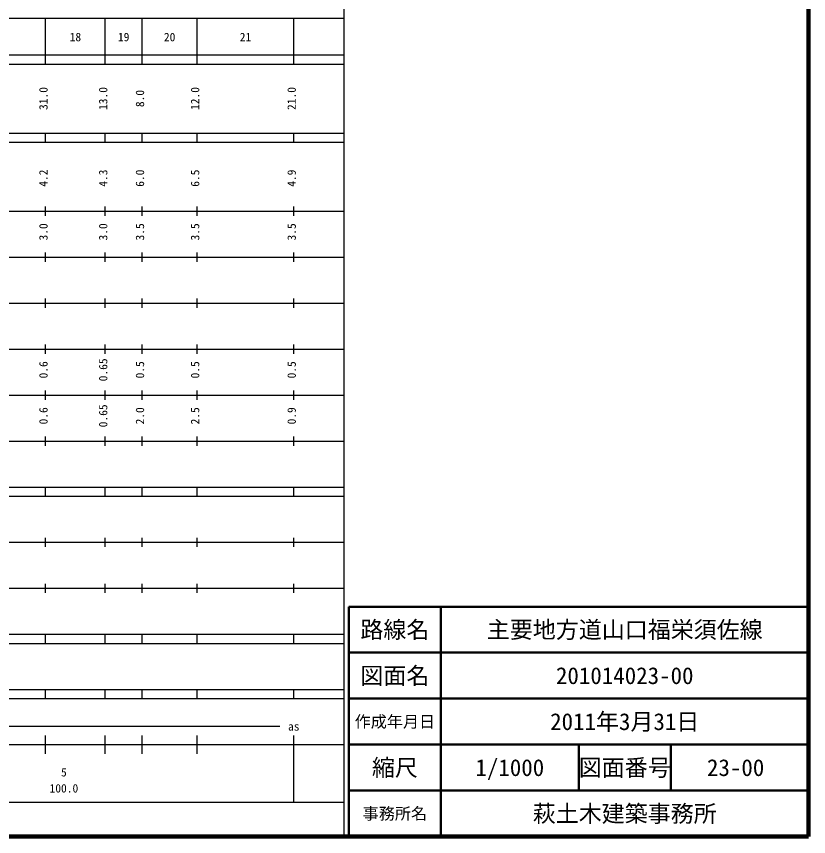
# Model space of a CAD drawing. Units: millimetres on the paper, enlarged 1000 times. Extents: x 40000 to 680000, y 20000 to 380000.
# Drawn here: x 507663 to 680000, y 20000 to 198357 of the extents above; entities that cross this region are included whole.
import ezdxf
from ezdxf.enums import TextEntityAlignment as Align

# ---------------------------------------------------------------- set-up
doc = ezdxf.new("R2010")
doc.units = ezdxf.units.MM
doc.header["$LTSCALE"] = 1000
for name, color, linetype, lineweight in [('M-TTL', 2, 'Continuous', 140), ('M-TTL-BAND', 7, 'Continuous', 25), ('M-TTL-FRAM', 2, 'Continuous', 50), ('M-TTL-LINE', 7, 'Continuous', 50)]:
    doc.layers.add(name, color=color, linetype=linetype, lineweight=lineweight)
doc.layers.add('M-TTL-TXT', color=7, linetype='Continuous')
doc.styles.add('ＭＳ ゴシック', font='')
doc.styles.get('ＭＳ ゴシック').set_extended_font_data('MS Gothic')

msp = doc.modelspace()

# ---------------------------------------------------------------- linework, layer by layer
at = {"layer": 'M-TTL'}
for p, q in [((680000, 20000), (680000, 380000)), ((40000, 20000), (680000, 20000))]:
    msp.add_line(p, q, dxfattribs=at)
at = {"layer": 'M-TTL-BAND'}
for p, q in [((579000, 20000), (579000, 370000)), ((68000, 198000), (579000, 198000)), ((514000, 188000), (514000, 198000)), ((527000, 188000), (527000, 198000)), ((535000, 188000), (535000, 198000)), ((547000, 188000), (547000, 198000)), ((568000, 188000), (568000, 198000)), ((40000, 190000), (579000, 190000)), ((40000, 188000), (579000, 188000)), ((40000, 173000), (579000, 173000)), ((514000, 171000), (514000, 173000)), ((527000, 171000), (527000, 173000)), ((535000, 171000), (535000, 173000)), ((547000, 171000), (547000, 173000)), ((568000, 171000), (568000, 173000)), ((40000, 171000), (579000, 171000)), ((514000, 155000), (514000, 157000)), ((527000, 155000), (527000, 157000)), ((535000, 155000), (535000, 157000)), ((547000, 155000), (547000, 157000)), ((568000, 155000), (568000, 157000)), ((40000, 156000), (579000, 156000)), ((514000, 145000), (514000, 147000)), ((527000, 145000), (527000, 147000)), ((535000, 145000), (535000, 147000)), ((547000, 145000), (547000, 147000)), ((568000, 145000), (568000, 147000)), ((46000, 146000), (579000, 146000)), ((52000, 136000), (579000, 136000)), ((514000, 135000), (514000, 137000)), ((527000, 135000), (527000, 137000)), ((535000, 135000), (535000, 137000)), ((547000, 135000), (547000, 137000)), ((568000, 135000), (568000, 137000)), ((514000, 125000), (514000, 127000)), ((527000, 125000), (527000, 127000)), ((535000, 125000), (535000, 127000)), ((547000, 125000), (547000, 127000)), ((568000, 125000), (568000, 127000)), ((46000, 126000), (579000, 126000)), ((52000, 116000), (579000, 116000)), ((514000, 115000), (514000, 117000)), ((527000, 115000), (527000, 117000)), ((535000, 115000), (535000, 117000)), ((547000, 115000), (547000, 117000)), ((568000, 115000), (568000, 117000)), ((46000, 106000), (579000, 106000)), ((514000, 105000), (514000, 107000)), ((527000, 105000), (527000, 107000)), ((535000, 105000), (535000, 107000)), ((547000, 105000), (547000, 107000)), ((568000, 105000), (568000, 107000)), ((40000, 96000), (579000, 96000)), ((514000, 94000), (514000, 96000)), ((527000, 94000), (527000, 96000)), ((535000, 94000), (535000, 96000)), ((547000, 94000), (547000, 96000)), ((568000, 94000), (568000, 96000)), ((40000, 94000), (579000, 94000)), ((49000, 84000), (579000, 84000)), ((514000, 83000), (514000, 85000)), ((527000, 83000), (527000, 85000)), ((535000, 83000), (535000, 85000)), ((547000, 83000), (547000, 85000)), ((568000, 83000), (568000, 85000)), ((514000, 73000), (514000, 75000)), ((527000, 73000), (527000, 75000)), ((535000, 73000), (535000, 75000)), ((547000, 73000), (547000, 75000)), ((568000, 73000), (568000, 75000)), ((40000, 74000), (579000, 74000)), ((40000, 64000), (579000, 64000)), ((514000, 62000), (514000, 64000)), ((527000, 62000), (527000, 64000)), ((535000, 62000), (535000, 64000)), ((547000, 62000), (547000, 64000)), ((568000, 62000), (568000, 64000)), ((40000, 62000), (579000, 62000)), ((40000, 52000), (579000, 52000)), ((514000, 50000), (514000, 52000)), ((527000, 50000), (527000, 52000)), ((535000, 50000), (535000, 52000)), ((547000, 50000), (547000, 52000)), ((568000, 50000), (568000, 52000)), ((40000, 50000), (579000, 50000)), ((71000, 44000), (565000, 44000)), ((514000, 38000), (514000, 42000)), ((527000, 38000), (527000, 42000)), ((535000, 38000), (535000, 42000)), ((547000, 38000), (547000, 42000)), ((568000, 27500), (568000, 42000)), ((40000, 40000), (579000, 40000)), ((68000, 27500), (579000, 27500))]:
    msp.add_line(p, q, dxfattribs=at)
at = {"layer": 'M-TTL-FRAM'}
for p, q in [((680000, 70000), (580000, 70000)), ((580000, 70000), (580000, 20000))]:
    msp.add_line(p, q, dxfattribs=at)
at = {"layer": 'M-TTL-LINE'}
for p, q in [((600000, 70000), (600000, 20000)), ((680000, 60000), (580000, 60000)), ((680000, 50000), (580000, 50000)), ((680000, 40000), (580000, 40000)), ((630000, 40000), (630000, 30000)), ((650000, 40000), (650000, 30000)), ((680000, 30000), (580000, 30000))]:
    msp.add_line(p, q, dxfattribs=at)

# ---------------------------------------------------------------- texts
at = {"layer": 'M-TTL-BAND', "style": 'ＭＳ ゴシック'}
for s, p in [('18', (520500, 192405)), ('19', (531000, 192405)), ('20', (541000, 192405)), ('21', (557500, 192405)), ('as', (568000, 42500)), ('5', (518000, 32523)), ('100.0', (518000, 29033))]:
    msp.add_text(s, height=1833, dxfattribs=at).set_placement(p, align=Align.BOTTOM_CENTER)
for s, p in [('31.0', (515000, 180500)), ('13.0', (528000, 180500)), ('8.0', (536000, 180500)), ('12.0', (548000, 180500)), ('21.0', (569000, 180500)), ('4.2', (515000, 163174)), ('4.3', (528000, 163174)), ('6.0', (536000, 163174)), ('6.5', (548000, 163174)), ('4.9', (569000, 163174)), ('3.0', (515000, 151500)), ('3.0', (528000, 151500)), ('3.5', (536000, 151500)), ('3.5', (548000, 151500)), ('3.5', (569000, 151500)), ('0.6', (515000, 121500)), ('0.65', (528000, 121500)), ('0.5', (536000, 121500)), ('0.5', (548000, 121500)), ('0.5', (569000, 121500)), ('0.6', (515000, 111500)), ('0.65', (528000, 111500)), ('2.0', (536000, 111500)), ('2.5', (548000, 111500)), ('0.9', (569000, 111500))]:
    msp.add_text(s, height=1833, rotation=90, dxfattribs=at).set_placement(p, align=Align.BOTTOM_CENTER)
at = {"layer": 'M-TTL-TXT', "style": 'ＭＳ ゴシック'}
for s, height, p in [('路線名', 3666, (590000, 65000)), ('路線名', 3666, (590000, 65000)), ('主要地方道山口福栄須佐線', 3666, (640000, 65000)), ('図面名', 3666, (590000, 55000)), ('図面名', 3666, (590000, 55000)), ('201014023-00', 3666, (640000, 55000)), ('作成年月日', 2566, (590000, 45000)), ('作成年月日', 2566, (590000, 45000)), ('2011年3月31日', 3666, (640000, 45000)), ('縮尺', 3666, (590000, 35000)), ('縮尺', 3666, (590000, 35000)), ('1/1000', 3666, (615000, 35000)), ('図面番号', 3666, (640000, 35000)), ('図面番号', 3666, (640000, 35000)), ('23-00', 3666, (664125, 35000)), ('萩土木建築事務所', 3666, (640000, 25000)), ('事務所名', 2566, (590000, 25000)), ('事務所名', 2566, (590000, 25000))]:
    msp.add_text(s, height=height, dxfattribs=at).set_placement(p, align=Align.MIDDLE_CENTER)

doc.saveas('drawing.dxf')
